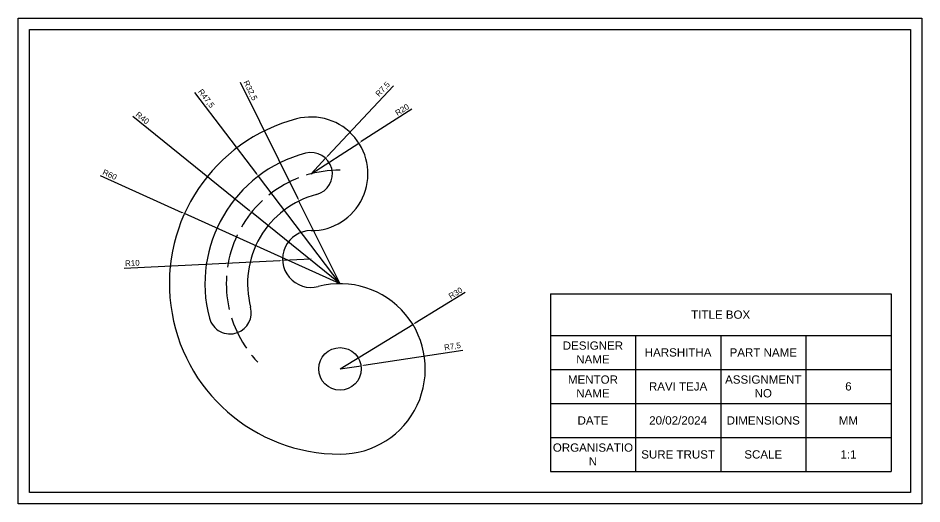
# Model space of a CAD drawing. Header units: millimetres. Extents: x 1970 to 3126, y 1146 to 1317.
# Drawn here: x 2310.1 to 2628, y 1146.2 to 1317.2 of the extents above; entities that cross this region are included whole.
import ezdxf

# ---------------------------------------------------------------- set-up
doc = ezdxf.new("R2010")
doc.units = ezdxf.units.MM
doc.linetypes.add('ACAD_ISO02W100', pattern=[15, 12, -3])
doc.styles.get("Standard").update_dxf_attribs({"font": 'arial.ttf'})
doc.dimstyles.new('ISO-25', dxfattribs={"dimtxt": 2, "dimasz": 1, "dimexe": 1.25, "dimexo": 0.625, "dimtad": 1, "dimtxsty": 'Standard', "dimcen": 2.5, "dimadec": 0, "dimazin": 0, "dimtfac": 1, "dimtmove": 0, "dimatfit": 3, "dimfxl": 1, "dimarcsym": 0})

# ---------------------------------------------------------------- blocks, each defined once
blk = doc.blocks.new('*D17')
at = {"color": 0, "linetype": 'Continuous', "lineweight": -2, "transparency": 16777216}
for p, q in [((2467.42, 1220.59), (2449.81, 1209.85)), ((2423.35, 1193.71), (2448.96, 1209.33))]:
    blk.add_line(p, q, dxfattribs=at)
at = {"color": 0, "transparency": 16777216}
blk.add_solid([(2449.73, 1210), (2449.9, 1209.71), (2448.96, 1209.33)], dxfattribs=at)
at = {"layer": 'Defpoints', "color": 0, "transparency": 16777216}
for p in [(2448.96, 1209.33), (2423.35, 1193.71)]:
    blk.add_point(p, dxfattribs=at)
at = {"color": 0, "transparency": 16777216, "insert": (2463.99, 1220.43), "char_height": 2, "attachment_point": 5, "rotation": 31.3771}
blk.add_mtext('R30', dxfattribs=at)
blk = doc.blocks.new('*D18')
at = {"color": 0, "linetype": 'Continuous', "lineweight": -2, "transparency": 16777216}
for p, q in [((2466.57, 1200.18), (2431.75, 1194.97)), ((2423.35, 1193.71), (2430.77, 1194.82))]:
    blk.add_line(p, q, dxfattribs=at)
at = {"color": 0, "transparency": 16777216}
blk.add_solid([(2431.73, 1195.14), (2431.78, 1194.81), (2430.77, 1194.82)], dxfattribs=at)
at = {"layer": 'Defpoints', "color": 0, "transparency": 16777216}
for p in [(2423.35, 1193.71), (2430.77, 1194.82)]:
    blk.add_point(p, dxfattribs=at)
at = {"color": 0, "transparency": 16777216, "insert": (2462.93, 1201.48), "char_height": 2, "attachment_point": 5, "rotation": 8.5132}
blk.add_mtext('R7,5', dxfattribs=at)
blk = doc.blocks.new('*D19')
at = {"color": 0, "linetype": 'Continuous', "lineweight": -2, "transparency": 16777216}
for p, q in [((2350.49, 1282.68), (2391.48, 1249.51)), ((2423.35, 1223.71), (2392.26, 1248.88))]:
    blk.add_line(p, q, dxfattribs=at)
at = {"color": 0, "transparency": 16777216}
blk.add_solid([(2391.58, 1249.64), (2391.37, 1249.38), (2392.26, 1248.88)], dxfattribs=at)
at = {"layer": 'Defpoints', "color": 0, "transparency": 16777216}
for p in [(2392.26, 1248.88), (2423.35, 1223.71)]:
    blk.add_point(p, dxfattribs=at)
at = {"color": 0, "transparency": 16777216, "insert": (2353.87, 1282.06), "char_height": 2, "attachment_point": 5, "rotation": 321.0167}
blk.add_mtext('R40', dxfattribs=at)
blk = doc.blocks.new('*D20')
at = {"color": 0, "linetype": 'Continuous', "lineweight": -2, "transparency": 16777216}
for p, q in [((2338.95, 1261.86), (2367.76, 1248.84)), ((2423.35, 1223.71), (2368.67, 1248.43))]:
    blk.add_line(p, q, dxfattribs=at)
at = {"color": 0, "transparency": 16777216}
blk.add_solid([(2367.83, 1248.99), (2367.69, 1248.69), (2368.67, 1248.43)], dxfattribs=at)
at = {"layer": 'Defpoints', "color": 0, "transparency": 16777216}
for p in [(2368.67, 1248.43), (2423.35, 1223.71)]:
    blk.add_point(p, dxfattribs=at)
at = {"color": 0, "transparency": 16777216, "insert": (2342.37, 1262.12), "char_height": 2, "attachment_point": 5, "rotation": 335.6755}
blk.add_mtext('R60', dxfattribs=at)
blk = doc.blocks.new('*D21')
at = {"color": 0, "linetype": 'Continuous', "lineweight": -2, "transparency": 16777216}
for p, q in [((2372.22, 1291.07), (2394.02, 1262.35)), ((2423.35, 1223.71), (2394.63, 1261.55))]:
    blk.add_line(p, q, dxfattribs=at)
at = {"color": 0, "transparency": 16777216}
blk.add_solid([(2394.16, 1262.45), (2393.89, 1262.24), (2394.63, 1261.55)], dxfattribs=at)
at = {"layer": 'Defpoints', "color": 0, "transparency": 16777216}
for p in [(2394.63, 1261.55), (2423.35, 1223.71)]:
    blk.add_point(p, dxfattribs=at)
at = {"color": 0, "transparency": 16777216, "insert": (2376.2, 1288.84), "char_height": 2, "attachment_point": 5, "rotation": 307.2012}
blk.add_mtext('R47,5', dxfattribs=at)
blk = doc.blocks.new('*D22')
at = {"color": 0, "linetype": 'Continuous', "lineweight": -2, "transparency": 16777216}
for p, q in [((2388.2, 1294.62), (2408.47, 1253.73)), ((2423.35, 1223.71), (2408.91, 1252.83))]:
    blk.add_line(p, q, dxfattribs=at)
at = {"color": 0, "transparency": 16777216}
blk.add_solid([(2408.62, 1253.8), (2408.32, 1253.65), (2408.91, 1252.83)], dxfattribs=at)
at = {"layer": 'Defpoints', "color": 0, "transparency": 16777216}
for p in [(2408.91, 1252.83), (2423.35, 1223.71)]:
    blk.add_point(p, dxfattribs=at)
at = {"color": 0, "transparency": 16777216, "insert": (2391.7, 1291.68), "char_height": 2, "attachment_point": 5, "rotation": 296.3689}
blk.add_mtext('R32,5', dxfattribs=at)
blk = doc.blocks.new('*D23')
at = {"color": 0, "linetype": 'Continuous', "lineweight": -2, "transparency": 16777216}
for p, q in [((2442.15, 1293.35), (2418.97, 1268.6)), ((2413.16, 1262.4), (2418.29, 1267.87))]:
    blk.add_line(p, q, dxfattribs=at)
at = {"color": 0, "transparency": 16777216}
blk.add_solid([(2418.85, 1268.71), (2419.09, 1268.49), (2418.29, 1267.87)], dxfattribs=at)
at = {"layer": 'Defpoints', "color": 0, "transparency": 16777216}
for p in [(2418.29, 1267.87), (2413.16, 1262.4)]:
    blk.add_point(p, dxfattribs=at)
at = {"color": 0, "transparency": 16777216, "insert": (2438.48, 1292.11), "char_height": 2, "attachment_point": 5, "rotation": 46.8891}
blk.add_mtext('R7,5', dxfattribs=at)
blk = doc.blocks.new('*D24')
at = {"color": 0, "linetype": 'Continuous', "lineweight": -2, "transparency": 16777216}
for p, q in [((2448.61, 1285.19), (2430.83, 1273.76)), ((2413.16, 1262.4), (2429.98, 1273.21))]:
    blk.add_line(p, q, dxfattribs=at)
at = {"color": 0, "transparency": 16777216}
blk.add_solid([(2430.74, 1273.9), (2430.92, 1273.62), (2429.98, 1273.21)], dxfattribs=at)
at = {"layer": 'Defpoints', "color": 0, "transparency": 16777216}
for p in [(2429.98, 1273.21), (2413.16, 1262.4)]:
    blk.add_point(p, dxfattribs=at)
at = {"color": 0, "transparency": 16777216, "insert": (2445.19, 1284.95), "char_height": 2, "attachment_point": 5, "rotation": 32.7482}
blk.add_mtext('R20', dxfattribs=at)
blk = doc.blocks.new('*D25')
at = {"color": 0, "linetype": 'Continuous', "lineweight": -2, "transparency": 16777216}
for p, q in [((2347.39, 1229.19), (2402.18, 1231.86)), ((2413.16, 1232.4), (2403.18, 1231.91))]:
    blk.add_line(p, q, dxfattribs=at)
at = {"color": 0, "transparency": 16777216}
blk.add_solid([(2402.17, 1232.03), (2402.18, 1231.69), (2403.18, 1231.91)], dxfattribs=at)
at = {"layer": 'Defpoints', "color": 0, "transparency": 16777216}
for p in [(2403.18, 1231.91), (2413.16, 1232.4)]:
    blk.add_point(p, dxfattribs=at)
at = {"color": 0, "transparency": 16777216, "insert": (2350.31, 1230.98), "char_height": 2, "attachment_point": 5, "rotation": 2.788}
blk.add_mtext('R10', dxfattribs=at)
blk = doc.blocks.new('*T44')
at = {"color": 0, "linetype": 'ByBlock', "lineweight": -2, "transparency": 16777216}
for p, q in [((0, 0), (119.81, 0)), ((0, 0), (0, -62.51)), ((119.81, 0), (119.81, -62.51)), ((0, -14.63), (119.81, -14.63)), ((29.95, -14.63), (29.95, -62.51)), ((59.91, -14.63), (59.91, -62.51)), ((89.86, -14.63), (89.86, -62.51)), ((0, -26.6), (119.81, -26.6)), ((0, -38.57), (119.81, -38.57)), ((0, -50.54), (119.81, -50.54)), ((0, -62.51), (119.81, -62.51))]:
    blk.add_line(p, q, dxfattribs=at)

msp = doc.modelspace()

# ---------------------------------------------------------------- linework, layer by layer
for points in [[(2310.127, 1317.236), (2628.006, 1317.236), (2628.006, 1146.183), (2310.127, 1146.183)], [(2314.127, 1313.236), (2624.006, 1313.236), (2624.006, 1150.183), (2314.127, 1150.183)]]:
    msp.add_lwpolyline(points, close=True)
msp.add_circle((2423.348, 1193.714), 7.5)
for centre, radius, start, end in [((2423.348, 1223.714), 60, 104.75083, 270), ((2413.164, 1262.396), 20, 270, 104.75083), ((2423.348, 1223.714), 47.5, 104.75083, 194.75082), ((2413.164, 1262.396), 7.5, 284.75083, 104.75083), ((2423.348, 1223.714), 32.5, 104.75082, 194.7612), ((2413.164, 1232.396), 10, 90, 284.75083), ((2423.348, 1193.714), 30, 270, 104.75083), ((2384.667, 1213.529), 7.5, 290.13021, 14.79578), ((2384.667, 1213.529), 7.5, 290.13021, 14.79578), ((2384.667, 1213.529), 7.5, 194.75082, 290.13021)]:
    msp.add_arc(centre, radius, start, end)
at = {"linetype": 'ACAD_ISO02W100'}
msp.add_arc((2423.348, 1223.714), 40, 90, 223.70586, dxfattribs=at)

# ---------------------------------------------------------------- block references
msp.add_blockref('*T44', (2497.324, 1220.127))

# ---------------------------------------------------------------- texts
at = {"attachment_point": 5}
for s, width, insert, char_height in [('TITLE BOX', 119.81119, (2557.229, 1212.812), 2.9073), ('DESIGNER NAME', 29.9528, (2512.3, 1199.512), 2.90733), ('HARSHITHA', 29.9528, (2542.253, 1199.512), 2.9073), ('PART NAME', 29.9528, (2572.206, 1199.512), 2.9073), ('MENTOR \\PNAME', 29.9528, (2512.3, 1187.542), 2.9073), ('RAVI TEJA', 29.9528, (2542.253, 1187.542), 2.9073), ('ASSIGNMENT NO', 29.9528, (2572.206, 1187.542), 2.90733), ('6', 29.9528, (2602.159, 1187.542), 2.907), ('DATE', 29.9528, (2512.3, 1175.572), 2.9073), ('20/02/2024', 29.9528, (2542.253, 1175.572), 2.9073), ('DIMENSIONS', 29.9528, (2572.206, 1175.572), 2.9073), ('MM', 29.9528, (2602.159, 1175.572), 2.9073), ('ORGANISATIO\\PN', 29.9528, (2512.3, 1163.602), 2.90733), ('SURE TRUST', 29.9528, (2542.253, 1163.602), 2.9073), ('SCALE', 29.9528, (2572.206, 1163.602), 2.9073), ('1:1', 29.9528, (2602.159, 1163.602), 2.9073)]:
    msp.add_mtext_dynamic_manual_height_columns(s, width=width, gutter_width=72.683, heights=[0], dxfattribs=dict(at, insert=insert, char_height=char_height))

# ---------------------------------------------------------------- dimensions: what is measured, and where the dimension line sits
for center, mpoint, picture, middle in [((2423.348, 1223.714), (2408.914, 1252.833), '*D22', (2390.06, 1290.865)), ((2413.164, 1262.396), (2418.289, 1267.871), '*D23', (2439.815, 1290.865)), ((2423.348, 1223.714), (2394.629, 1261.549), '*D21', (2374.75, 1287.737)), ((2423.348, 1223.714), (2392.255, 1248.878), '*D19', (2352.83, 1280.785)), ((2413.164, 1262.396), (2429.985, 1273.215), '*D24', (2446.078, 1283.565)), ((2423.348, 1223.714), (2368.675, 1248.428), '*D20', (2341.696, 1260.623)), ((2413.164, 1232.396), (2403.176, 1231.909), '*D25', (2350.394, 1229.339)), ((2423.348, 1193.714), (2448.961, 1209.334), '*D17', (2464.852, 1219.025)), ((2423.348, 1193.714), (2430.766, 1194.824), '*D18', (2463.199, 1199.679))]:
    dim = msp.add_radius_dim(center=center, mpoint=mpoint, dimstyle='ISO-25')
    dim.commit()
    dim.dimension.update_dxf_attribs({"geometry": picture, "text_midpoint": middle, "dimtype": 164})

doc.saveas('drawing.dxf')
